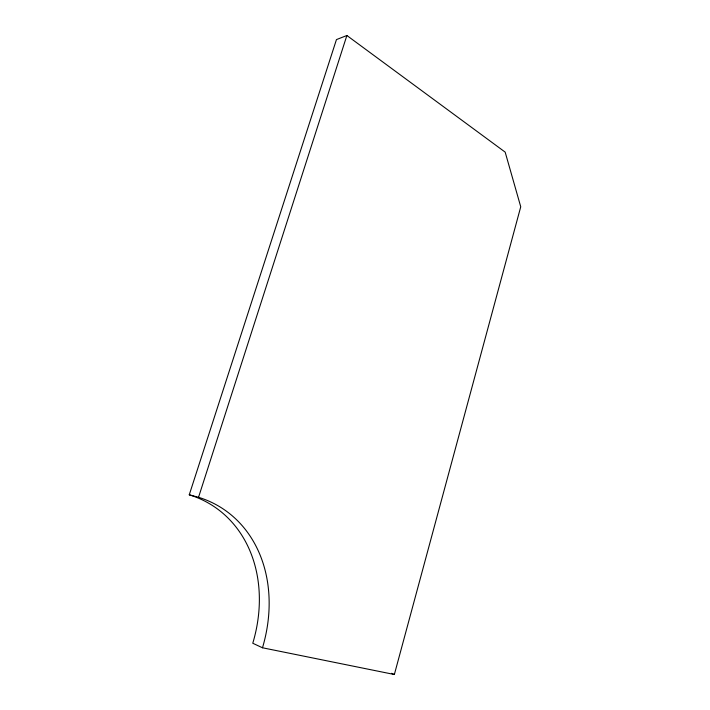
<?xml version="1.0" encoding="UTF-8"?>
<svg xmlns="http://www.w3.org/2000/svg" width="710" height="710" viewBox="0 0 710 710"><rect width="100%" height="100%" fill="white"/><g stroke="black" fill="none" stroke-linecap="round" stroke-linejoin="round"><path stroke-width="1.06" d="M394.361 674.5L520.741 206.787L505.174 152.135L346.879 35.5L336.451 39.6L189.259 494.817A139.621 113.99 -58.1 0 1 252.769 643.251L262.487 647.777L394.361 674.5L391.521 673.302M262.487 647.777A141.822 115.091 -58.7 0 0 198.534 497.302L346.879 35.5M189.259 494.817L198.534 497.302"/></g></svg>
